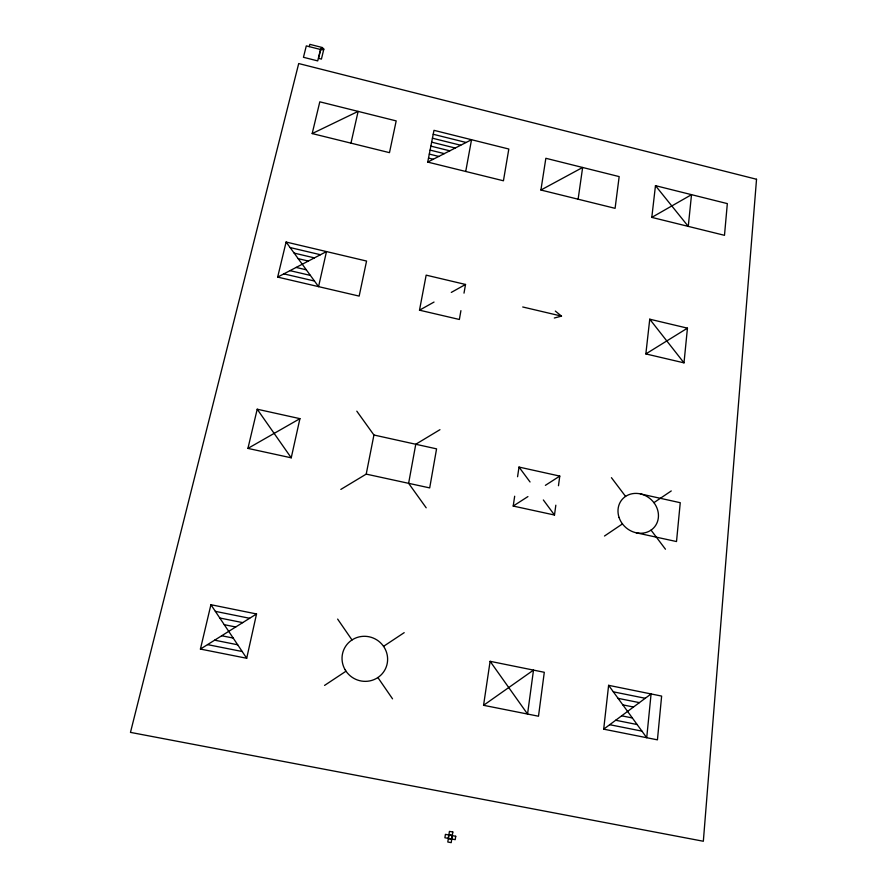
<?xml version="1.0" encoding="UTF-8"?>
<svg xmlns="http://www.w3.org/2000/svg" width="887" height="887" viewBox="0 0 887 887"><rect width="100%" height="100%" fill="white"/><g stroke="black" fill="none" stroke-linecap="round" stroke-linejoin="round"><path stroke-width="1.33" d="M683.999 362.85L687.447 328.146L649.75 319.198L645.847 353.924L683.999 362.85L649.75 319.198M603.692 729.169L608.615 685.329L661.635 696.084L657.433 739.847L603.692 729.169L651.08 693.944L646.723 737.718L608.615 685.329M651.801 217.393L655.471 185.66L727.329 203.611L724.491 235.321L651.801 217.393L691.516 194.674L688.268 226.385L655.471 185.66M514.671 496.221L513.207 506.056L554.497 515.025L555.827 505.202M558.466 485.732L559.775 476.086L519.006 467.072L517.576 476.729M578.124 199.209L582.637 167.466L540.915 190.029L545.849 158.285L619.17 176.602L615.09 208.334L540.915 190.029M483.559 705.309L490.112 661.314L544.296 672.291L538.498 716.219L483.559 705.309L533.497 670.106L527.554 714.046L490.112 661.314M451.816 839.035L452.337 835.643M448.301 838.381L448.822 834.989M460.918 310.65L459.366 319.475L419.496 310.184L426.159 275.147L465.531 284.461L464.001 293.142M465.719 171.468L471.529 139.714L427.722 162.088L433.987 130.334L508.816 149.027L503.439 180.782L427.722 162.088M340.83 489.413L366.22 474.113L373.926 435.007L356.807 411.169M246.697 658.265L256.543 613.959L210.918 604.712L200.418 649.073L246.697 658.265L210.918 604.712M291.235 457.814L299.928 418.653L257.208 409.217L247.928 448.401L291.235 457.814L257.208 409.217M350.964 143.151L358.126 111.385L312.18 133.571L319.808 101.817L396.19 120.898L389.482 152.653L312.18 133.571M277.664 277.099L286.102 242.029L366.564 261.055L359.157 296.103L277.664 277.099L326.483 251.575L318.555 286.645L286.102 242.029M320.506 49.495L317.712 60.904L303.454 57.289L306.303 45.891L322.147 49.894L322.702 47.621L309.851 44.35L309.286 46.623M604.49 536.025L622.452 523.907M653.919 502.652L671.259 490.943M324.564 685.407L346.019 671.204M383.55 646.335L404.195 632.653M513.207 506.056L527.92 496.587M545.383 485.344L559.775 476.086M200.418 649.073L256.543 613.959M645.847 353.924L687.447 328.146M439.952 429.685L415.77 444.254L408.619 483.326L426.192 507.807M247.928 448.401L299.928 418.653M419.496 310.184L434.031 302.057M451.295 292.411L465.531 284.461M554.308 318.023L561.515 316.116L555.317 311.071M448.323 838.614L451.727 839.246M448.911 834.778L452.303 835.41M214.632 640.181L237.694 644.782M615.689 720.255L637.132 724.535M207.547 644.616L242.184 651.513M609.702 724.701L641.922 731.121M224.256 624.681L235.731 626.987M622.829 704.866L633.495 707.017M221.695 635.757L233.203 638.063M621.643 715.82L632.353 717.96M215.364 611.354L249.635 618.283M613.338 691.827L645.237 698.28M219.799 618.006L242.694 622.619M618.073 698.335L639.383 702.637M366.22 474.113L429.696 487.905L436.57 448.855L373.926 435.007M636.145 532.777L676.515 541.547L680.251 502.707L640.381 493.893M296.147 267.43L306.325 269.825M290.016 270.646L310.395 275.413M283.851 273.872L314.475 281.024M290.127 247.562L320.462 254.724M294.162 253.105L314.419 257.884M522.72 306.98L561.515 316.116M298.209 258.671L308.354 261.055M431.659 142.164L455.253 148.029M430.871 146.122L449.787 150.823M430.095 150.103L444.298 153.628M429.308 154.083L438.799 156.434M428.521 158.086L433.277 159.261M433.211 134.27L466.118 142.474M432.435 138.206L460.697 145.246M611.431 477.672L625.579 496.398M651.047 530.127L665.461 549.219M519.006 467.072L530.038 481.974M543.343 499.958L554.497 515.025M337.637 619.093L352.006 639.959M377.884 677.546L392.542 698.845M756.533 179.263L703.336 841.253L130.467 732.385L298.708 63.542L756.533 179.263M452.825 832.017L451.206 842.65L447.802 842.018L449.432 831.385L452.825 832.017M455.73 836.275L455.219 839.667L444.897 837.749L445.418 834.357L455.73 836.275M323.844 49.118L321.416 59.085L318.566 58.365L321.005 48.397L323.844 49.118M344.988 669.552A22.918 22.408 29.6 0 0 384.47 670.627A22.918 22.408 29.6 0 0 365.012 636.301A22.918 22.408 29.6 0 0 344.988 669.552M619.059 517.465A21.255 18.86 41.3 0 0 653.442 528.142A21.255 18.86 41.3 0 0 642.177 494.369A21.255 18.86 41.3 0 0 619.059 517.465"/></g></svg>
